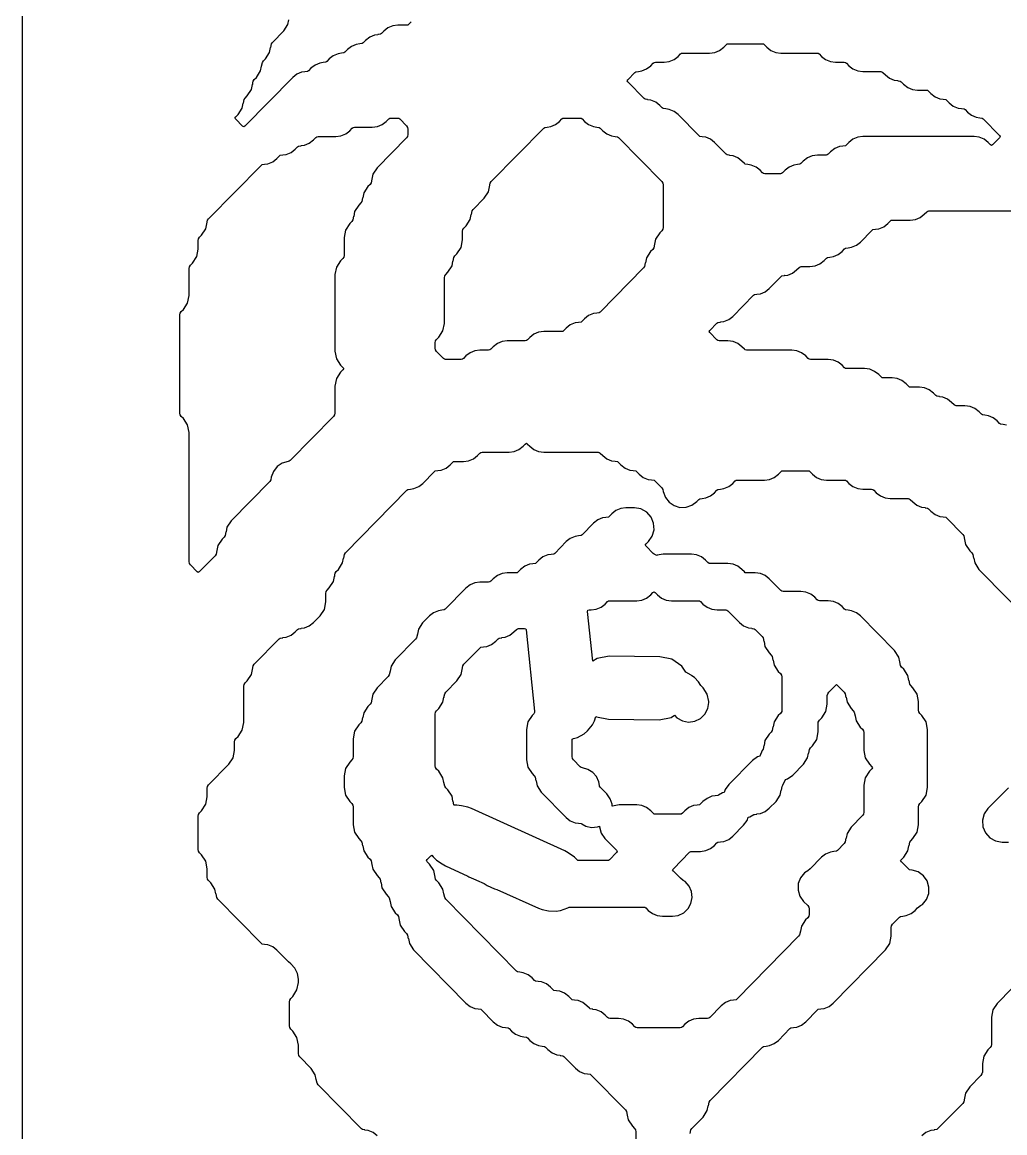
# Model space of a CAD drawing. Header units: millimetres. Extents: x 2 to 65, y 2 to 128.
# Drawn here: x 2 to 26.92, y 73.4 to 101.55 of the extents above; entities that cross this region are included whole.
import ezdxf

# ---------------------------------------------------------------- set-up
doc = ezdxf.new("R2010")
doc.units = ezdxf.units.MM
doc.layers.add('CUT', color=1, linetype='Continuous')

msp = doc.modelspace()

# ---------------------------------------------------------------- linework, layer by layer
at = {"layer": 'CUT'}
for points in [[(52.134, 5), (65.2679, 5), (65.2679, 125), (52.134, 125), (52.134, 128), (44.134, 128), (44.134, 125), (23.134, 125), (23.134, 128), (15.134, 128), (15.134, 125), (2, 125), (2, 5), (15.134, 5), (15.134, 2), (23.134, 2), (23.134, 5), (44.134, 5), (44.134, 2), (52.134, 2)], [(17.8364, 100.3626), (17.9405, 100.4436), (18.0016, 100.5058), (18.0266, 100.5252), (18.058, 100.5294), (18.2777, 100.5294), (18.4085, 100.5468), (18.5302, 100.5979), (18.6343, 100.6789), (18.6953, 100.7411), (18.7203, 100.7605), (18.7517, 100.7647), (19.4339, 100.7647), (19.5647, 100.7821), (19.6864, 100.8331), (19.7905, 100.9142), (19.8516, 100.9764), (19.8766, 100.9958), (19.9079, 101), (20.7667, 101), (20.798, 100.9958), (20.823, 100.9764), (20.8841, 100.9142), (20.9882, 100.8331), (21.1099, 100.7821), (21.2407, 100.7647), (22.1541, 100.7647), (22.1855, 100.7605), (22.2105, 100.7411), (22.2716, 100.6789), (22.3757, 100.5979), (22.4974, 100.5468), (22.6282, 100.5294), (22.8479, 100.5294), (22.8793, 100.5252), (22.9042, 100.5058), (22.9653, 100.4436), (23.0694, 100.3626), (23.1911, 100.3115), (23.3219, 100.2941), (23.7729, 100.2941), (23.8042, 100.2899), (23.8292, 100.2705), (23.8903, 100.2084), (23.9944, 100.1273), (24.1161, 100.0762), (24.2027, 100.0647), (24.2025, 100.0632), (24.2667, 100.0546), (24.2917, 100.0352), (24.3528, 99.9731), (24.4569, 99.892), (24.5786, 99.8409), (24.7094, 99.8235), (24.9291, 99.8235), (24.9605, 99.8194), (24.9855, 99.7999), (25.0465, 99.7378), (25.1506, 99.6567), (25.2723, 99.6056), (25.3589, 99.5941), (25.3587, 99.5926), (25.423, 99.5841), (25.4479, 99.5646), (25.509, 99.5025), (25.6131, 99.4214), (25.7348, 99.3704), (25.8214, 99.3588), (25.8212, 99.3573), (25.8855, 99.3488), (25.9104, 99.3293), (25.9715, 99.2672), (26.0756, 99.1861), (26.1973, 99.1351), (26.2839, 99.1235), (26.2837, 99.122), (26.348, 99.1135), (26.3729, 99.094), (26.7849, 98.6748), (26.8048, 98.6471), (26.7849, 98.6193), (26.6088, 98.4401), (26.581, 98.4196), (26.5531, 98.4401), (26.4967, 98.4975), (26.3926, 98.5786), (26.2709, 98.6296), (26.1401, 98.6471), (23.3219, 98.6471), (23.1911, 98.6296), (23.0694, 98.5786), (22.9653, 98.4975), (22.9042, 98.4354), (22.8793, 98.4159), (22.815, 98.4074), (22.8152, 98.4059), (22.7286, 98.3944), (22.6069, 98.3433), (22.5028, 98.2622), (22.4417, 98.2001), (22.4168, 98.1806), (22.3854, 98.1765), (22.1657, 98.1765), (22.0349, 98.1591), (21.9132, 98.108), (21.8091, 98.0269), (21.748, 97.9648), (21.723, 97.9454), (21.6588, 97.9368), (21.659, 97.9353), (21.5724, 97.9238), (21.4507, 97.8727), (21.3466, 97.7916), (21.2855, 97.7295), (21.2605, 97.7101), (21.2291, 97.7059), (20.8329, 97.7059), (20.8015, 97.7101), (20.7766, 97.7295), (20.7155, 97.7916), (20.6114, 97.8727), (20.4897, 97.9238), (20.4031, 97.9353), (20.4033, 97.9368), (20.339, 97.9454), (20.3141, 97.9648), (20.253, 98.0269), (20.1489, 98.108), (20.0272, 98.1591), (19.9406, 98.1706), (19.9408, 98.1721), (19.8766, 98.1806), (19.8516, 98.2001), (19.5593, 98.4975), (19.4552, 98.5786), (19.3335, 98.6296), (19.2468, 98.6412), (19.247, 98.6427), (19.1828, 98.6512), (19.1578, 98.6707), (18.6343, 99.2034), (18.5302, 99.2845), (18.4085, 99.3355), (18.3219, 99.3471), (18.3221, 99.3486), (18.2578, 99.3571), (18.2328, 99.3766), (18.1718, 99.4387), (18.0677, 99.5198), (17.946, 99.5708), (17.8594, 99.5824), (17.8596, 99.5839), (17.7953, 99.5924), (17.7704, 99.6119), (17.3584, 100.0311), (17.3385, 100.0588), (17.3584, 100.0866), (17.5391, 100.2705), (17.5641, 100.2899), (17.6283, 100.2985), (17.6281, 100.3), (17.7147, 100.3115)], [(6.0879, 91.4988), (6.0341, 91.5535), (6.0089, 91.5919), (6, 91.6369), (6, 94.1278), (6.0089, 94.1728), (6.0341, 94.2112), (6.0879, 94.2659), (6.194, 94.427), (6.2312, 94.6163), (6.2312, 95.3042), (6.2401, 95.3493), (6.2654, 95.3877), (6.3191, 95.4423), (6.4253, 95.6035), (6.4625, 95.7928), (6.4625, 96.0101), (6.4714, 96.0552), (6.4966, 96.0936), (6.5503, 96.1482), (6.6565, 96.3094), (6.6809, 96.4336), (6.6843, 96.4329), (6.7026, 96.5258), (6.7279, 96.5641), (8.058, 97.9175), (8.083, 97.937), (8.1472, 97.9455), (8.147, 97.9471), (8.2336, 97.9586), (8.3553, 98.0096), (8.4594, 98.0907), (8.5205, 98.1528), (8.5455, 98.1723), (8.6097, 98.1808), (8.6095, 98.1824), (8.6961, 98.1939), (8.8178, 98.2449), (8.9219, 98.326), (8.983, 98.3881), (9.008, 98.4076), (9.0722, 98.4161), (9.072, 98.4176), (9.1586, 98.4292), (9.2803, 98.4802), (9.3844, 98.5613), (9.4455, 98.6234), (9.4705, 98.6429), (9.5018, 98.6471), (9.9528, 98.6471), (10.0836, 98.6645), (10.2053, 98.7155), (10.3094, 98.7966), (10.3705, 98.8587), (10.3954, 98.8782), (10.4268, 98.8824), (10.8778, 98.8824), (11.0086, 98.8998), (11.1303, 98.9508), (11.2344, 99.0319), (11.2954, 99.094), (11.3204, 99.1135), (11.3518, 99.1176), (11.5168, 99.1176), (11.5482, 99.1135), (11.5731, 99.094), (11.747, 98.9171), (11.7723, 98.8787), (11.7812, 98.8337), (11.7812, 98.6958), (11.7723, 98.6507), (11.747, 98.6123), (10.9996, 97.8518), (10.8934, 97.6906), (10.869, 97.5664), (10.8656, 97.5671), (10.8473, 97.4742), (10.822, 97.4359), (10.7683, 97.3812), (10.6622, 97.2201), (10.6377, 97.0958), (10.6343, 97.0965), (10.6161, 97.0036), (10.5908, 96.9653), (10.5371, 96.9106), (10.4309, 96.7495), (10.4065, 96.6252), (10.4031, 96.6259), (10.3848, 96.533), (10.3596, 96.4947), (10.3058, 96.44), (10.1997, 96.2789), (10.1624, 96.0895), (10.1624, 95.6369), (10.1536, 95.5919), (10.1283, 95.5535), (10.0746, 95.4988), (9.9684, 95.3377), (9.9312, 95.1484), (9.9312, 93.2046), (9.9684, 93.0152), (10.0746, 92.8541), (10.1352, 92.7925), (10.155, 92.7647), (10.1352, 92.737), (10.0746, 92.6753), (9.9684, 92.5142), (9.9312, 92.3248), (9.9312, 91.6369), (9.9223, 91.5919), (9.8971, 91.5535), (8.7982, 90.4354), (8.7732, 90.4159), (8.7416, 90.4117), (8.593, 90.3677), (8.4651, 90.2804), (8.37, 90.1581), (8.3169, 90.0126), (8.3036, 89.9448), (8.2783, 89.9064), (7.2996, 88.9106), (7.1935, 88.7495), (7.169, 88.6252), (7.1656, 88.6259), (7.1474, 88.533), (7.1221, 88.4947), (7.0684, 88.44), (6.9622, 88.2789), (6.9378, 88.1546), (6.9344, 88.1553), (6.9161, 88.0625), (6.8909, 88.0241), (6.4904, 87.6166), (6.4625, 87.5961), (6.4346, 87.6166), (6.2654, 87.7888), (6.2401, 87.8272), (6.2312, 87.8722), (6.2312, 91.1484), (6.194, 91.3377)], [(12.509, 93.5053), (12.5628, 93.56), (12.6689, 93.7211), (12.7062, 93.9105), (12.7062, 95.0689), (12.715, 95.114), (12.7403, 95.1524), (12.794, 95.207), (12.9002, 95.3682), (12.9246, 95.4924), (12.928, 95.4918), (12.9463, 95.5846), (12.9715, 95.623), (13.0253, 95.6776), (13.1314, 95.8388), (13.1686, 96.0281), (13.1686, 96.2454), (13.1775, 96.2905), (13.2028, 96.3288), (13.2565, 96.3835), (13.3627, 96.5446), (13.3871, 96.6689), (13.3905, 96.6682), (13.4088, 96.7611), (13.434, 96.7994), (13.719, 97.0894), (13.8252, 97.2505), (13.8496, 97.3748), (13.853, 97.3741), (13.8712, 97.467), (13.8965, 97.5053), (15.2266, 98.8587), (15.2516, 98.8782), (15.3158, 98.8867), (15.3156, 98.8882), (15.4023, 98.8998), (15.524, 98.9508), (15.6281, 99.0319), (15.6891, 99.094), (15.7141, 99.1135), (15.7455, 99.1176), (16.1417, 99.1176), (16.1731, 99.1135), (16.1981, 99.094), (16.2591, 99.0319), (16.3633, 98.9508), (16.4849, 98.8998), (16.5716, 98.8882), (16.5714, 98.8867), (16.6356, 98.8782), (16.6606, 98.8587), (16.7216, 98.7966), (16.8257, 98.7155), (16.9474, 98.6645), (17.0341, 98.6529), (17.0339, 98.6514), (17.0981, 98.6429), (17.1231, 98.6234), (18.2219, 97.5053), (18.2472, 97.467), (18.2561, 97.4219), (18.2561, 96.3428), (18.2472, 96.2977), (18.2219, 96.2594), (18.1682, 96.2047), (18.0621, 96.0436), (18.0376, 95.9193), (18.0342, 95.92), (18.016, 95.8272), (17.9907, 95.7888), (17.937, 95.7341), (17.8308, 95.573), (17.8064, 95.4488), (17.803, 95.4494), (17.7847, 95.3566), (17.7594, 95.3182), (16.6606, 94.2001), (16.6356, 94.1806), (16.5714, 94.1721), (16.5716, 94.1706), (16.4849, 94.1591), (16.3633, 94.108), (16.2591, 94.0269), (16.1981, 93.9648), (16.1731, 93.9454), (16.1089, 93.9368), (16.1091, 93.9353), (16.0225, 93.9238), (15.9008, 93.8727), (15.7967, 93.7916), (15.7356, 93.7295), (15.7106, 93.7101), (15.6792, 93.7059), (15.2283, 93.7059), (15.0975, 93.6885), (14.9758, 93.6374), (14.8717, 93.5564), (14.8106, 93.4942), (14.7856, 93.4748), (14.7542, 93.4706), (14.3033, 93.4706), (14.1725, 93.4532), (14.0508, 93.4021), (13.9467, 93.3211), (13.8856, 93.2589), (13.8606, 93.2395), (13.8293, 93.2353), (13.6095, 93.2353), (13.4787, 93.2179), (13.357, 93.1669), (13.2529, 93.0858), (13.1919, 93.0236), (13.1669, 93.0042), (13.1355, 93), (12.7393, 93), (12.7079, 93.0042), (12.6829, 93.0236), (12.509, 93.2006), (12.4838, 93.2389), (12.4749, 93.284), (12.4749, 93.4219), (12.4838, 93.467)], [(18.7416, 83.8356), (18.898, 83.8057), (19.0559, 83.8266), (19.1992, 83.896), (19.3134, 84.007), (19.3869, 84.1483), (19.4123, 84.3055), (19.4123, 84.3248), (19.3751, 84.5142), (19.2689, 84.6753), (19.2303, 84.7146), (19.2166, 84.7246), (19.2123, 84.7344), (19.1501, 84.8287), (19.0519, 84.9384), (18.9802, 84.9819), (18.9628, 84.9954), (18.8323, 85.0686), (18.7307, 85.224), (18.4729, 85.3999), (18.1673, 85.4638), (16.8867, 85.4763), (16.58, 85.4184), (16.472, 85.3478), (16.3394, 86.6053), (16.3417, 86.6411), (16.377, 86.6471), (16.4277, 86.6471), (16.5585, 86.6645), (16.6802, 86.7155), (16.7843, 86.7966), (16.8454, 86.8587), (16.8703, 86.8782), (16.9017, 86.8824), (17.5839, 86.8824), (17.7147, 86.8998), (17.8364, 86.9508), (17.9405, 87.0319), (17.9969, 87.0893), (18.0248, 87.1098), (18.0527, 87.0893), (18.1091, 87.0319), (18.2132, 86.9508), (18.3349, 86.8998), (18.4657, 86.8824), (19.1739, 86.8824), (19.2043, 86.8587), (19.2654, 86.7966), (19.3695, 86.7155), (19.4912, 86.6645), (19.622, 86.6471), (19.8417, 86.6471), (19.873, 86.6429), (19.898, 86.6234), (20.1903, 86.326), (20.2944, 86.2449), (20.4161, 86.1939), (20.5028, 86.1824), (20.5026, 86.1808), (20.5668, 86.1723), (20.5918, 86.1528), (20.7657, 85.9759), (20.7909, 85.9375), (20.8092, 85.8447), (20.8126, 85.8454), (20.837, 85.7211), (20.9432, 85.56), (20.9969, 85.5053), (21.0222, 85.467), (21.0404, 85.3741), (21.0438, 85.3748), (21.0683, 85.2505), (21.1744, 85.0894), (21.2281, 85.0347), (21.2534, 84.9964), (21.2623, 84.9513), (21.2623, 84.0759), (21.2281, 84.0241), (21.1744, 83.9694), (21.0683, 83.8083), (21.0438, 83.684), (21.0404, 83.6847), (21.0222, 83.5919), (20.9969, 83.5535), (20.9432, 83.4988), (20.837, 83.3377), (20.8126, 83.2135), (20.8092, 83.2141), (20.7909, 83.1213), (20.7686, 83.0874), (20.7054, 82.9453), (20.651, 82.9284), (20.5193, 82.8323), (19.9177, 82.2201), (19.8298, 82.0987), (19.8029, 82.0188), (19.7613, 82.0099), (19.6579, 81.9519), (19.6424, 81.9454), (19.5776, 81.9368), (19.5778, 81.9353), (19.4912, 81.9238), (19.3695, 81.8727), (19.2654, 81.7916), (19.2043, 81.7295), (19.1793, 81.7101), (19.1151, 81.7015), (19.1153, 81.7), (19.0287, 81.6885), (18.907, 81.6374), (18.8029, 81.5564), (18.7418, 81.4942), (18.7119, 81.4709), (18.0578, 81.4706), (18.0266, 81.4748), (18.0016, 81.4942), (17.9405, 81.5564), (17.8364, 81.6374), (17.7147, 81.6885), (17.5839, 81.7059), (17.1361, 81.7059), (16.9715, 81.678), (16.9627, 81.6732), (16.9615, 81.7213), (16.9136, 81.8634), (16.8257, 81.9848), (16.6646, 82.1487), (16.6428, 82.1792), (16.6365, 82.1989), (16.6228, 82.2931), (16.5629, 82.4233), (16.4684, 82.5312), (16.3473, 82.6078), (16.2093, 82.6469), (16.1766, 82.6512), (16.1516, 82.6707), (15.9777, 82.8476), (15.9525, 82.886), (15.9436, 82.9311), (15.9436, 83.3344), (15.9493, 83.3699), (15.9816, 83.3859), (16.0809, 83.4168), (16.2523, 83.51), (16.3394, 83.5824), (16.4621, 83.734), (16.5148, 83.8343), (16.5494, 83.9512), (16.5655, 83.9402), (16.8711, 83.8764), (18.1517, 83.8639), (18.4584, 83.9218), (18.5435, 83.9774), (18.6025, 83.9131)], [(16.8918, 80.3177), (16.8668, 80.2983), (16.8355, 80.2941), (16.1282, 80.2941), (16.0895, 80.3007), (16.087, 80.3035), (16.0043, 80.3783), (15.8437, 80.4937), (15.7589, 80.5428), (13.3949, 81.6174), (13.3021, 81.6491), (13.1418, 81.6867), (13.0262, 81.6999), (12.9528, 81.6996), (12.9463, 81.7095), (12.928, 81.8024), (12.9246, 81.8017), (12.9002, 81.9259), (12.794, 82.0871), (12.7403, 82.1417), (12.715, 82.1801), (12.6968, 82.273), (12.6934, 82.2723), (12.6689, 82.3965), (12.5628, 82.5577), (12.509, 82.6123), (12.4838, 82.6507), (12.4749, 82.6958), (12.4749, 84.0101), (12.4838, 84.0552), (12.509, 84.0936), (12.5628, 84.1482), (12.6689, 84.3094), (12.6934, 84.4336), (12.6968, 84.4329), (12.715, 84.5258), (12.7403, 84.5641), (13.0253, 84.8541), (13.1314, 85.0152), (13.1558, 85.1395), (13.1592, 85.1388), (13.1775, 85.2317), (13.2028, 85.27), (13.6079, 85.6823), (13.6329, 85.7017), (13.6971, 85.7103), (13.6969, 85.7118), (13.7835, 85.7233), (13.9052, 85.7743), (14.0093, 85.8554), (14.0704, 85.9175), (14.0954, 85.937), (14.1596, 85.9455), (14.1594, 85.9471), (14.246, 85.9586), (14.3677, 86.0096), (14.4718, 86.0907), (14.5329, 86.1528), (14.5579, 86.1723), (14.5893, 86.1765), (14.7391, 86.1765), (14.7715, 86.1717), (14.7796, 86.14), (14.9963, 84.0852), (14.9952, 84.0567), (14.9964, 84.0468), (14.9732, 84.0126), (14.9308, 83.9694), (14.8246, 83.8083), (14.7874, 83.619), (14.7874, 82.8516), (14.8246, 82.6623), (14.9308, 82.5012), (14.9845, 82.4465), (15.0098, 82.4081), (15.028, 82.3153), (15.0314, 82.316), (15.0559, 82.1917), (15.162, 82.0306), (15.7967, 81.3848), (15.9008, 81.3037), (16.0225, 81.2527), (16.1091, 81.2412), (16.1089, 81.2397), (16.1737, 81.231), (16.1892, 81.2246), (16.2926, 81.1665), (16.4392, 81.1352), (16.5885, 81.1488), (16.6399, 81.17), (16.6389, 81.153), (16.684, 80.9923), (16.7794, 80.8554), (17.0726, 80.5572), (17.0924, 80.5294), (17.0726, 80.5017)], [(19.7095, 80.7691), (19.7093, 80.7706), (19.796, 80.7821), (19.9176, 80.8331), (20.0218, 80.9142), (20.2944, 81.1917), (20.3823, 81.3131), (20.4092, 81.3929), (20.4508, 81.4018), (20.5542, 81.4598), (20.5697, 81.4663), (20.6345, 81.475), (20.6343, 81.4765), (20.7209, 81.488), (20.8426, 81.539), (20.9467, 81.6201), (21.1189, 81.7953), (21.225, 81.9564), (21.2495, 82.0807), (21.2529, 82.08), (21.2711, 82.1728), (21.2935, 82.2067), (21.3567, 82.3488), (21.411, 82.3658), (21.5427, 82.4618), (21.8126, 82.7365), (21.9188, 82.8976), (21.9432, 83.0218), (21.9466, 83.0212), (21.9649, 83.114), (21.9902, 83.1524), (22.0439, 83.207), (22.15, 83.3682), (22.1873, 83.5575), (22.1873, 83.8064), (22.2214, 83.8583), (22.2751, 83.9129), (22.3813, 84.0741), (22.4185, 84.2634), (22.4185, 84.4807), (22.4274, 84.5258), (22.4526, 84.5641), (22.6219, 84.7363), (22.6498, 84.7569), (22.6776, 84.7363), (22.8469, 84.5641), (22.8721, 84.5258), (22.8904, 84.4329), (22.8938, 84.4336), (22.9182, 84.3094), (23.0244, 84.1482), (23.0781, 84.0936), (23.1034, 84.0552), (23.1216, 83.9623), (23.1251, 83.963), (23.1495, 83.8388), (23.2556, 83.6776), (23.3094, 83.623), (23.3346, 83.5846), (23.3435, 83.5395), (23.3435, 83.0869), (23.3807, 82.8976), (23.4869, 82.7365), (23.5475, 82.6748), (23.5673, 82.6471), (23.5475, 82.6193), (23.4869, 82.5577), (23.3807, 82.3965), (23.3435, 82.2072), (23.3435, 81.5193), (23.3346, 81.4742), (23.3094, 81.4359), (23.0244, 81.1459), (22.9182, 80.9848), (22.8938, 80.8605), (22.8904, 80.8612), (22.8721, 80.7683), (22.8469, 80.73), (22.673, 80.553), (22.648, 80.5336), (22.5838, 80.525), (22.584, 80.5235), (22.4974, 80.512), (22.3757, 80.461), (22.2716, 80.3799), (21.9792, 80.0825), (21.9207, 80.0369), (21.841, 79.9869), (21.7385, 79.8617), (21.6813, 79.7103), (21.6755, 79.5486), (21.7216, 79.3935), (21.8149, 79.2613), (21.9219, 79.1524), (21.9472, 79.114), (21.956, 79.0689), (21.956, 78.9311), (21.9472, 78.886), (21.9219, 78.8476), (21.8682, 78.793), (21.762, 78.6318), (21.7376, 78.5076), (21.7342, 78.5082), (21.7159, 78.4154), (21.6906, 78.377), (20.1293, 76.7883), (20.1043, 76.7689), (20.0401, 76.7603), (20.0403, 76.7588), (19.9536, 76.7473), (19.832, 76.6963), (19.7278, 76.6152), (19.4355, 76.3177), (19.4106, 76.2983), (19.3792, 76.2941), (19.1595, 76.2941), (19.0287, 76.2767), (18.907, 76.2257), (18.8029, 76.1446), (18.7418, 76.0825), (18.7168, 76.063), (18.6854, 76.0588), (17.5955, 76.0588), (17.5641, 76.063), (17.5391, 76.0825), (17.478, 76.1446), (17.3739, 76.2257), (17.2522, 76.2767), (17.1214, 76.2941), (16.9017, 76.2941), (16.8703, 76.2983), (16.8454, 76.3177), (16.7843, 76.3799), (16.6802, 76.461), (16.5585, 76.512), (16.4719, 76.5235), (16.4721, 76.525), (16.4079, 76.5336), (16.3829, 76.553), (16.3218, 76.6152), (16.2177, 76.6963), (16.096, 76.7473), (16.0094, 76.7588), (16.0096, 76.7603), (15.9454, 76.7689), (15.9204, 76.7883), (15.8593, 76.8505), (15.7552, 76.9316), (15.6335, 76.9826), (15.5469, 76.9941), (15.5471, 76.9956), (15.4829, 77.0042), (15.4579, 77.0236), (15.3968, 77.0858), (15.2927, 77.1669), (15.171, 77.2179), (15.0844, 77.2294), (15.0846, 77.2309), (15.0204, 77.2395), (14.9954, 77.2589), (14.9343, 77.3211), (14.8302, 77.4021), (14.7085, 77.4532), (14.6219, 77.4647), (14.6221, 77.4662), (14.5579, 77.4748), (14.5329, 77.4942), (12.7403, 79.3182), (12.715, 79.3566), (12.6968, 79.4494), (12.6934, 79.4488), (12.6689, 79.573), (12.5628, 79.7341), (12.509, 79.7888), (12.4838, 79.8272), (12.4655, 79.92), (12.4621, 79.9193), (12.4377, 80.0436), (12.3315, 80.2047), (12.2709, 80.2664), (12.2511, 80.2941), (12.2709, 80.3219), (12.3605, 80.413), (12.3861, 80.4322), (12.4216, 80.3905), (12.5104, 80.3088), (12.6479, 80.21), (12.7327, 80.1609), (13.2974, 79.9042), (13.3265, 79.8839), (13.5072, 79.8049), (13.5236, 79.8014), (13.7154, 79.7141), (13.7936, 79.6595), (13.9743, 79.5806), (14.0412, 79.5661), (15.0967, 79.0862), (15.1895, 79.0546), (15.3486, 79.0173), (15.5436, 79.0107), (15.6553, 79.029), (15.838, 79.0975), (15.841, 79.0993), (15.8719, 79.113), (15.9053, 79.1176), (17.7604, 79.1176), (17.7918, 79.1135), (17.8168, 79.094), (17.8779, 79.0319), (17.982, 78.9508), (18.1037, 78.8998), (18.2345, 78.8824), (18.489, 78.8824), (18.6391, 78.9054), (18.7754, 78.9725), (18.8852, 79.0774), (18.9585, 79.2104), (18.9885, 79.3593), (18.9723, 79.5104), (18.9116, 79.6496), (18.8119, 79.7641), (18.7654, 79.7926), (18.6953, 79.8472), (18.5146, 80.0311), (18.4947, 80.0588), (18.5146, 80.0866), (18.9266, 80.5058), (18.9569, 80.5294), (19.2027, 80.5294), (19.3335, 80.5468), (19.4552, 80.5979), (19.5593, 80.6789), (19.6203, 80.7411), (19.6453, 80.7605)]]:
    msp.add_lwpolyline(points, close=True, dxfattribs=at)
for points in [[(11.8655, 101.5564), (11.8044, 101.4942), (11.7794, 101.4748), (11.748, 101.4706), (11.5283, 101.4706), (11.3975, 101.4532), (11.2758, 101.4021), (11.1717, 101.3211), (11.1107, 101.2589), (11.0857, 101.2395), (11.0214, 101.2309), (11.0216, 101.2294), (10.935, 101.2179), (10.8133, 101.1669), (10.7092, 101.0858), (10.6482, 101.0236), (10.6232, 101.0042), (10.559, 100.9956), (10.5592, 100.9941), (10.4725, 100.9826), (10.3508, 100.9316), (10.2467, 100.8505), (10.1857, 100.7883), (10.1607, 100.7689), (10.0965, 100.7603), (10.0967, 100.7588), (10.01, 100.7473), (9.8883, 100.6963), (9.7842, 100.6152), (9.7232, 100.553), (9.6982, 100.5336), (9.634, 100.525), (9.6342, 100.5235), (9.5475, 100.512), (9.4259, 100.461), (9.3217, 100.3799), (9.2607, 100.3177), (9.2357, 100.2983), (9.1715, 100.2897), (9.1717, 100.2882), (9.0851, 100.2767), (8.9634, 100.2257), (8.8593, 100.1446), (7.6466, 98.9107), (7.6187, 98.8902), (7.5908, 98.9107), (7.4148, 99.0899), (7.3949, 99.1176), (7.4148, 99.1454), (7.4753, 99.207), (7.5815, 99.3682), (7.6059, 99.4924), (7.6093, 99.4918), (7.6276, 99.5846), (7.6529, 99.623), (7.7066, 99.6776), (7.8127, 99.8388), (7.8372, 99.963), (7.8406, 99.9623), (7.8588, 100.0552), (7.8841, 100.0936), (7.9378, 100.1482), (8.044, 100.3094), (8.0684, 100.4336), (8.0718, 100.4329), (8.0901, 100.5258), (8.1154, 100.5641), (8.1691, 100.6188), (8.2752, 100.7799), (8.2997, 100.9042), (8.3031, 100.9035), (8.3213, 100.9964), (8.3466, 101.0347), (8.6316, 101.3247), (8.7377, 101.4858), (8.7622, 101.6101)], [(26.9646, 91.3355), (26.878, 91.3471), (26.8782, 91.3486), (26.814, 91.3571), (26.789, 91.3766), (26.7279, 91.4387), (26.6238, 91.5198), (26.5021, 91.5708), (26.4155, 91.5824), (26.4157, 91.5839), (26.3515, 91.5924), (26.3265, 91.6119), (26.2654, 91.674), (26.1613, 91.7551), (26.0396, 91.8061), (25.9088, 91.8235), (25.6891, 91.8235), (25.6577, 91.8277), (25.6327, 91.8472), (25.5717, 91.9093), (25.4676, 91.9904), (25.3459, 92.0414), (25.2593, 92.0529), (25.2595, 92.0545), (25.1952, 92.063), (25.1702, 92.0825), (25.1092, 92.1446), (25.0051, 92.2257), (24.8834, 92.2767), (24.7526, 92.2941), (24.5329, 92.2941), (24.5015, 92.2983), (24.4765, 92.3177), (24.4154, 92.3799), (24.3113, 92.461), (24.1896, 92.512), (24.0588, 92.5294), (23.8391, 92.5294), (23.8077, 92.5336), (23.7828, 92.553), (23.7217, 92.6152), (23.6176, 92.6963), (23.4959, 92.7473), (23.3651, 92.7647), (22.9141, 92.7647), (22.8828, 92.7689), (22.8578, 92.7883), (22.7967, 92.8505), (22.6926, 92.9316), (22.5709, 92.9826), (22.4401, 93), (21.9892, 93), (21.9578, 93.0042), (21.9328, 93.0236), (21.8717, 93.0858), (21.7676, 93.1669), (21.6459, 93.2179), (21.5151, 93.2353), (20.3704, 93.2353), (20.339, 93.2395), (20.3141, 93.2589), (20.253, 93.3211), (20.1489, 93.4021), (20.0272, 93.4532), (19.8964, 93.4706), (19.6767, 93.4706), (19.6453, 93.4748), (19.6203, 93.4942), (19.4396, 93.6781), (19.4197, 93.7059), (19.4396, 93.7336), (19.6203, 93.9175), (19.6453, 93.937), (19.7095, 93.9455), (19.7093, 93.9471), (19.796, 93.9586), (19.9176, 94.0096), (20.0218, 94.0907), (20.5453, 94.6234), (20.5703, 94.6429), (20.6345, 94.6514), (20.6343, 94.6529), (20.7209, 94.6645), (20.8426, 94.7155), (20.9467, 94.7966), (21.2391, 95.094), (21.264, 95.1135), (21.3283, 95.122), (21.3281, 95.1235), (21.4147, 95.1351), (21.5364, 95.1861), (21.6405, 95.2672), (21.7015, 95.3293), (21.7265, 95.3488), (21.7579, 95.3529), (21.9776, 95.3529), (22.1084, 95.3704), (22.2301, 95.4214), (22.3342, 95.5025), (22.3953, 95.5646), (22.4203, 95.5841), (22.4845, 95.5926), (22.4843, 95.5941), (22.5709, 95.6056), (22.6926, 95.6567), (22.7967, 95.7378), (22.8578, 95.7999), (22.8828, 95.8194), (22.947, 95.8279), (22.9468, 95.8294), (23.0334, 95.8409), (23.1551, 95.892), (23.2592, 95.9731), (23.5515, 96.2705), (23.5765, 96.2899), (23.6407, 96.2985), (23.6405, 96.3), (23.7271, 96.3115), (23.8488, 96.3626), (23.9529, 96.4436), (24.014, 96.5058), (24.039, 96.5252), (24.0704, 96.5294), (24.5213, 96.5294), (24.6521, 96.5468), (24.7738, 96.5979), (24.8779, 96.6789), (24.939, 96.7411), (24.964, 96.7605), (24.9954, 96.7647), (27.9353, 96.7647)], [(11.0031, 73.3211), (10.899, 73.4021), (10.7773, 73.4532), (10.6907, 73.4647), (10.6909, 73.4662), (10.6267, 73.4748), (10.6017, 73.4942), (9.5028, 74.6123), (9.4776, 74.6507), (9.4593, 74.7435), (9.4559, 74.7429), (9.4315, 74.8671), (9.3253, 75.0283), (9.0403, 75.3182), (9.0151, 75.3566), (9.0062, 75.4016), (9.0062, 75.619), (8.969, 75.8083), (8.8628, 75.9694), (8.8091, 76.0241), (8.7838, 76.0625), (8.775, 76.1075), (8.775, 76.716), (8.7838, 76.7611), (8.8091, 76.7994), (8.8628, 76.8541), (8.969, 77.0152), (9.0062, 77.2046), (9.0062, 77.287), (8.9834, 77.4362), (8.9172, 77.5718), (8.8134, 77.6814), (8.7517, 77.7295), (8.4594, 78.0269), (8.3553, 78.108), (8.2336, 78.1591), (8.147, 78.1706), (8.1472, 78.1721), (8.083, 78.1806), (8.058, 78.2001), (6.9591, 79.3182), (6.9339, 79.3566), (6.9156, 79.4494), (6.9122, 79.4488), (6.8878, 79.573), (6.7816, 79.7341), (6.7279, 79.7888), (6.7026, 79.8272), (6.6937, 79.8722), (6.6937, 80.0895), (6.6565, 80.2789), (6.5503, 80.44), (6.4966, 80.4947), (6.4714, 80.533), (6.4625, 80.5781), (6.4625, 81.4219), (6.4714, 81.467), (6.4966, 81.5053), (6.5503, 81.56), (6.6565, 81.7211), (6.6937, 81.9105), (6.6937, 82.1278), (6.7026, 82.1728), (6.7279, 82.2112), (7.2441, 82.7365), (7.3502, 82.8976), (7.3875, 83.0869), (7.3875, 83.3042), (7.3963, 83.3493), (7.4216, 83.3877), (7.4753, 83.4423), (7.5815, 83.6035), (7.6187, 83.7928), (7.6187, 84.716), (7.6276, 84.7611), (7.6529, 84.7994), (7.7066, 84.8541), (7.8127, 85.0152), (7.8372, 85.1395), (7.8406, 85.1388), (7.8588, 85.2317), (7.8841, 85.27), (8.5205, 85.9175), (8.5455, 85.937), (8.6097, 85.9455), (8.6095, 85.9471), (8.6961, 85.9586), (8.8178, 86.0096), (8.9219, 86.0907), (8.983, 86.1528), (9.008, 86.1723), (9.0722, 86.1808), (9.072, 86.1824), (9.1586, 86.1939), (9.2803, 86.2449), (9.3844, 86.326), (9.5566, 86.5012), (9.6627, 86.6623), (9.6999, 86.8516), (9.6999, 87.0689), (9.7088, 87.114), (9.7341, 87.1524), (9.7878, 87.207), (9.894, 87.3682), (9.9184, 87.4924), (9.9218, 87.4918), (9.9401, 87.5846), (9.9653, 87.623), (10.019, 87.6776), (10.1252, 87.8388), (10.1496, 87.963), (10.153, 87.9623), (10.1713, 88.0552), (10.1966, 88.0936), (11.7579, 89.6823), (11.7829, 89.7017), (11.8471, 89.7103), (11.8469, 89.7118), (11.9336, 89.7233), (12.0553, 89.7743), (12.1594, 89.8554), (12.4517, 90.1528), (12.4767, 90.1723), (12.5409, 90.1808), (12.5407, 90.1824), (12.6273, 90.1939), (12.749, 90.2449), (12.8531, 90.326), (12.9142, 90.3881), (12.9392, 90.4076), (12.9705, 90.4118), (13.1902, 90.4118), (13.321, 90.4292), (13.4427, 90.4802), (13.5468, 90.5613), (13.6079, 90.6234), (13.6329, 90.6429), (13.6643, 90.6471), (14.3465, 90.6471), (14.4773, 90.6645), (14.599, 90.7155), (14.7031, 90.7966), (14.7595, 90.854), (14.7874, 90.8745), (14.8153, 90.854), (14.8717, 90.7966), (14.9758, 90.7155), (15.0975, 90.6645), (15.2283, 90.6471), (16.6042, 90.6471), (16.6356, 90.6429), (16.6606, 90.6234), (16.7216, 90.5613), (16.8257, 90.4802), (16.9474, 90.4292), (17.0341, 90.4176), (17.0339, 90.4161), (17.0981, 90.4076), (17.1231, 90.3881), (17.1841, 90.326), (17.2882, 90.2449), (17.4099, 90.1939), (17.4966, 90.1824), (17.4964, 90.1808), (17.5606, 90.1723), (17.5856, 90.1528), (17.6466, 90.0907), (17.7507, 90.0096), (17.8724, 89.9586), (17.959, 89.9471), (17.9588, 89.9455), (18.0231, 89.937), (18.0481, 89.9175), (18.2219, 89.7406), (18.2472, 89.7023), (18.258, 89.6474), (18.3108, 89.5023), (18.4054, 89.3802), (18.5328, 89.2929), (18.6807, 89.2485), (18.8351, 89.2514), (18.9813, 89.3013), (19.1052, 89.3934), (19.1578, 89.447), (19.1828, 89.4664), (19.247, 89.475), (19.2468, 89.4765), (19.3335, 89.488), (19.4552, 89.539), (19.5593, 89.6201), (19.6203, 89.6823), (19.6453, 89.7017), (19.7095, 89.7103), (19.7093, 89.7118), (19.796, 89.7233), (19.9176, 89.7743), (20.0218, 89.8554), (20.0828, 89.9175), (20.1078, 89.937), (20.1392, 89.9412), (20.8214, 89.9412), (20.9522, 89.9586), (21.0739, 90.0096), (21.178, 90.0907), (21.2391, 90.1528), (21.264, 90.1723), (21.2954, 90.1765), (21.9229, 90.1765), (21.9543, 90.1723), (21.9792, 90.1528), (22.0403, 90.0907), (22.1444, 90.0096), (22.2661, 89.9586), (22.3969, 89.9412), (22.8479, 89.9412), (22.8793, 89.937), (22.9042, 89.9175), (22.9653, 89.8554), (23.0694, 89.7743), (23.1911, 89.7233), (23.3219, 89.7059), (23.5416, 89.7059), (23.573, 89.7017), (23.598, 89.6823), (23.659, 89.6201), (23.7631, 89.539), (23.8848, 89.488), (24.0156, 89.4706), (24.4666, 89.4706), (24.498, 89.4664), (24.523, 89.447), (24.584, 89.3848), (24.6881, 89.3037), (24.8098, 89.2527), (24.8964, 89.2412), (24.8962, 89.2397), (24.9605, 89.2311), (24.9855, 89.2117), (25.0465, 89.1495), (25.1506, 89.0684), (25.2723, 89.0174), (25.3589, 89.0059), (25.3587, 89.0044), (25.423, 88.9958), (25.4479, 88.9764), (25.8531, 88.5641), (25.8783, 88.5258), (25.8966, 88.4329), (25.9, 88.4336), (25.9244, 88.3094), (26.0306, 88.1482), (26.0843, 88.0936), (26.1096, 88.0552), (26.1279, 87.9623), (26.1313, 87.963), (26.1557, 87.8388), (26.2619, 87.6776), (27.7031, 86.2112)], [(18.9404, 73.3741), (18.9587, 73.467), (18.9839, 73.5053), (19.2689, 73.7953), (19.3751, 73.9564), (19.3995, 74.0807), (19.4029, 74.08), (19.4212, 74.1728), (19.4464, 74.2112), (20.7766, 75.5646), (20.8015, 75.5841), (20.8658, 75.5926), (20.8656, 75.5941), (20.9522, 75.6056), (21.0739, 75.6567), (21.178, 75.7378), (21.4703, 76.0352), (21.4953, 76.0546), (21.5595, 76.0632), (21.5593, 76.0647), (21.6459, 76.0762), (21.7676, 76.1273), (21.8717, 76.2084), (22.164, 76.5058), (22.189, 76.5252), (22.2532, 76.5338), (22.253, 76.5353), (22.3397, 76.5468), (22.4614, 76.5979), (22.5655, 76.6789), (23.8938, 78.0306), (24, 78.1917), (24.0372, 78.381), (24.0372, 78.5984), (24.0461, 78.6434), (24.0714, 78.6818), (24.2453, 78.8587), (24.2702, 78.8782), (24.3345, 78.8867), (24.3343, 78.8882), (24.4209, 78.8998), (24.5426, 78.9508), (24.6467, 79.0319), (24.7078, 79.094), (24.7857, 79.1547), (24.7857, 79.1548), (24.8325, 79.1842), (24.9353, 79.3103), (24.9921, 79.4626), (24.997, 79.6252), (24.9495, 79.7808), (24.8545, 79.9128), (24.7222, 80.0074), (24.5666, 80.0546), (24.5013, 80.0631), (24.4765, 80.0825), (24.2958, 80.2664), (24.2759, 80.2941), (24.2958, 80.3219), (24.3563, 80.3835), (24.4625, 80.5446), (24.4869, 80.6689), (24.4903, 80.6682), (24.5086, 80.7611), (24.5339, 80.7994), (24.5876, 80.8541), (24.6937, 81.0152), (24.731, 81.2046), (24.731, 81.6572), (24.7398, 81.7023), (24.7651, 81.7406), (24.8188, 81.7953), (24.925, 81.9564), (24.9622, 82.1457), (24.9622, 83.619), (24.925, 83.8083), (24.8188, 83.9694), (24.7651, 84.0241), (24.7398, 84.0625), (24.731, 84.1075), (24.731, 84.3248), (24.6937, 84.5142), (24.5876, 84.6753), (24.5339, 84.73), (24.5086, 84.7683), (24.4903, 84.8612), (24.4869, 84.8605), (24.4625, 84.9848), (24.3563, 85.1459), (24.3026, 85.2006), (24.2773, 85.2389), (24.2591, 85.3318), (24.2557, 85.3311), (24.2313, 85.4554), (24.1251, 85.6165), (23.2592, 86.4975), (23.1551, 86.5786), (23.0334, 86.6296), (22.9468, 86.6412), (22.947, 86.6427), (22.8828, 86.6512), (22.8578, 86.6707), (22.7967, 86.7328), (22.6926, 86.8139), (22.5709, 86.8649), (22.4401, 86.8824), (22.2204, 86.8824), (22.189, 86.8865), (22.164, 86.906), (22.103, 86.9681), (21.9989, 87.0492), (21.8772, 87.1002), (21.7464, 87.1176), (21.2954, 87.1176), (21.264, 87.1218), (21.2391, 87.1413), (20.9467, 87.4387), (20.8426, 87.5198), (20.7209, 87.5708), (20.5901, 87.5882), (20.3704, 87.5882), (20.339, 87.5924), (20.3141, 87.6119), (20.253, 87.674), (20.1489, 87.7551), (20.0272, 87.8061), (19.8964, 87.8235), (19.4194, 87.8235), (19.3891, 87.8472), (19.328, 87.9093), (19.2239, 87.9904), (19.1022, 88.0414), (18.9714, 88.0588), (18.2584, 88.0588), (18.1043, 88.0345), (18.0934, 88.029), (18.0632, 88.0475), (18.0271, 88.0626), (18.0016, 88.0825), (17.8209, 88.2664), (17.801, 88.2941), (17.8209, 88.3219), (17.8827, 88.3848), (17.9782, 88.5217), (18.0233, 88.6824), (18.013, 88.849), (17.9485, 89.0029), (17.8369, 89.127), (17.6907, 89.2074), (17.5261, 89.2353), (17.3095, 89.2353), (17.1787, 89.2179), (17.057, 89.1669), (16.9529, 89.0858), (16.8918, 89.0236), (16.8668, 89.0042), (16.8026, 88.9956), (16.8028, 88.9941), (16.7162, 88.9826), (16.5945, 88.9316), (16.4904, 88.8505), (16.1981, 88.553), (16.1731, 88.5336), (16.1089, 88.525), (16.1091, 88.5235), (16.0225, 88.512), (15.9008, 88.461), (15.7967, 88.3799), (15.5043, 88.0825), (15.4794, 88.063), (15.4151, 88.0545), (15.4153, 88.0529), (15.3287, 88.0414), (15.207, 87.9904), (15.1029, 87.9093), (15.0418, 87.8472), (15.0169, 87.8277), (14.9526, 87.8192), (14.9528, 87.8176), (14.8662, 87.8061), (14.7445, 87.7551), (14.6404, 87.674), (14.5794, 87.6119), (14.5544, 87.5924), (14.523, 87.5882), (14.3033, 87.5882), (14.1725, 87.5708), (14.0508, 87.5198), (13.9467, 87.4387), (13.8856, 87.3766), (13.8606, 87.3571), (13.8293, 87.3529), (13.6095, 87.3529), (13.4787, 87.3355), (13.357, 87.2845), (13.2529, 87.2034), (12.7294, 86.6707), (12.7044, 86.6512), (12.6402, 86.6427), (12.6404, 86.6412), (12.5538, 86.6296), (12.4321, 86.5786), (12.328, 86.4975), (12.1558, 86.3224), (12.0496, 86.1612), (12.0252, 86.037), (12.0218, 86.0377), (12.0035, 85.9448), (11.9783, 85.9064), (11.4621, 85.3812), (11.3559, 85.2201), (11.3315, 85.0958), (11.3281, 85.0965), (11.3098, 85.0036), (11.2845, 84.9653), (10.9996, 84.6753), (10.8934, 84.5142), (10.869, 84.3899), (10.8656, 84.3906), (10.8473, 84.2977), (10.822, 84.2594), (10.7683, 84.2047), (10.6622, 84.0436), (10.6377, 83.9193), (10.6343, 83.92), (10.6161, 83.8272), (10.5908, 83.7888), (10.5371, 83.7341), (10.4309, 83.573), (10.3937, 83.3837), (10.3937, 82.9311), (10.3848, 82.886), (10.3596, 82.8476), (10.3058, 82.793), (10.1997, 82.6318), (10.1624, 82.4425), (10.1624, 82.1457), (10.1997, 81.9564), (10.3058, 81.7953), (10.3596, 81.7406), (10.3848, 81.7023), (10.3937, 81.6572), (10.3937, 81.2046), (10.4309, 81.0152), (10.5371, 80.8541), (10.5908, 80.7994), (10.6161, 80.7611), (10.6343, 80.6682), (10.6377, 80.6689), (10.6622, 80.5446), (10.7683, 80.3835), (10.822, 80.3288), (10.8473, 80.2905), (10.8656, 80.1976), (10.869, 80.1983), (10.8934, 80.0741), (10.9996, 79.9129), (11.0533, 79.8583), (11.0786, 79.8199), (11.0968, 79.727), (11.1002, 79.7277), (11.1247, 79.6035), (11.2308, 79.4423), (11.2845, 79.3877), (11.3098, 79.3493), (11.3281, 79.2565), (11.3315, 79.2571), (11.3559, 79.1329), (11.4621, 78.9717), (11.5158, 78.9171), (11.5411, 78.8787), (11.5593, 78.7859), (11.5627, 78.7865), (11.5872, 78.6623), (11.6933, 78.5012), (11.747, 78.4465), (11.7723, 78.4081), (11.7906, 78.3153), (11.794, 78.316), (11.8184, 78.1917), (11.9246, 78.0306), (13.2529, 76.6789), (13.357, 76.5979), (13.4787, 76.5468), (13.5654, 76.5353), (13.5652, 76.5338), (13.6294, 76.5252), (13.6544, 76.5058), (13.9467, 76.2084), (14.0508, 76.1273), (14.1725, 76.0762), (14.2591, 76.0647), (14.2589, 76.0632), (14.3231, 76.0546), (14.3481, 76.0352), (14.4092, 75.9731), (14.5133, 75.892), (14.635, 75.8409), (14.7216, 75.8294), (14.7214, 75.8279), (14.7856, 75.8194), (14.8106, 75.7999), (14.8717, 75.7378), (14.9758, 75.6567), (15.0975, 75.6056), (15.1841, 75.5941), (15.1839, 75.5926), (15.2481, 75.5841), (15.2731, 75.5646), (15.3342, 75.5025), (15.4383, 75.4214), (15.56, 75.3704), (15.6466, 75.3588), (15.6464, 75.3573), (15.7106, 75.3488), (15.7356, 75.3293), (16.0279, 75.0319), (16.132, 74.9508), (16.2537, 74.8998), (16.3403, 74.8882), (16.3401, 74.8867), (16.4043, 74.8782), (16.4293, 74.8587), (17.297, 73.9759), (17.3222, 73.9375), (17.3405, 73.8447), (17.3439, 73.8454), (17.3683, 73.7211), (17.4745, 73.56), (17.5282, 73.5053), (17.5535, 73.467), (17.5623, 73.4219), (17.5623, 72.5781)], [(27.0093, 82.1417), (26.4918, 81.6152), (26.3963, 81.4783), (26.3512, 81.3176), (26.3615, 81.151), (26.426, 80.9971), (26.5376, 80.873), (26.6839, 80.7926), (26.8484, 80.7647), (27.0103, 80.7647)], [(27.4718, 77.4359), (26.7243, 76.6753), (26.6182, 76.5142), (26.581, 76.3248), (26.581, 75.6369), (26.5721, 75.5919), (26.5468, 75.5535), (26.4931, 75.4988), (26.3869, 75.3377), (26.3497, 75.1484), (26.3497, 74.9311), (26.3408, 74.886), (26.3156, 74.8476), (26.0306, 74.5577), (25.9244, 74.3965), (25.9, 74.2723), (25.8966, 74.273), (25.8783, 74.1801), (25.8531, 74.1417), (25.2167, 73.4942), (25.1917, 73.4748), (25.1275, 73.4662), (25.1277, 73.4647), (25.0411, 73.4532), (24.9194, 73.4021), (24.8153, 73.3211)]]:
    msp.add_lwpolyline(points, dxfattribs=at)

doc.saveas('drawing.dxf')
